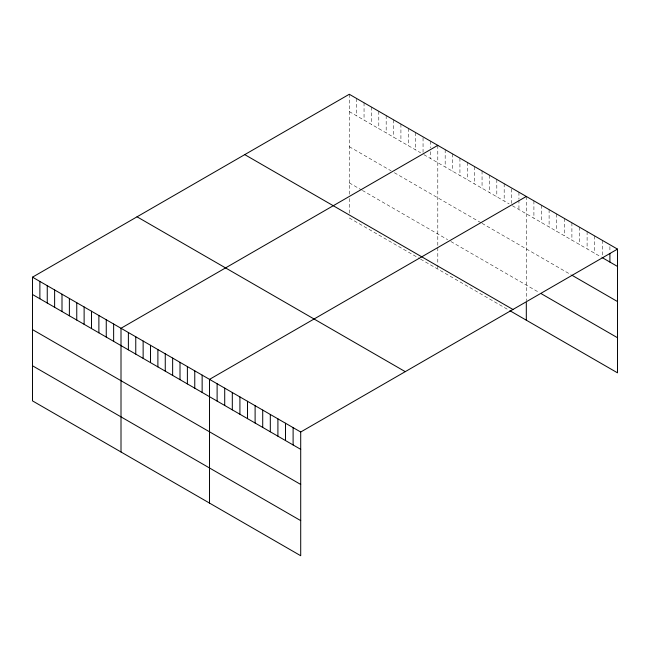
<?xml version="1.0" encoding="UTF-8"?>
<svg xmlns="http://www.w3.org/2000/svg" width="650" height="650" viewBox="0 0 650 650"><rect width="100%" height="100%" fill="white"/><g stroke="black" fill="none" stroke-linecap="round" stroke-linejoin="round"><path stroke-width="0.49" stroke-dasharray="3.25 2.44" d="M349.294 111.597L420.591 152.758M423.873 154.651L509.096 203.864M512.379 205.757L601.461 257.181M349.294 146.705L391.089 170.836M394.371 172.729L481.236 222.885M482.056 223.356L571.058 274.739M349.294 182.877L361.587 189.979M362.408 190.45L447.639 239.655M450.913 241.548L538.972 292.394M349.294 217.986L419.77 258.676M420.591 259.147L509.096 310.253M609.903 246.651L609.903 251.469M602.298 240.338L602.298 255.743M594.701 235.95L594.701 253.281M587.104 231.562L587.104 248.893M579.508 227.175L579.508 244.506M571.903 222.787L571.903 240.118M564.306 218.4L564.306 235.731M556.709 214.012L556.709 231.343M549.104 209.625L549.104 226.956M541.507 205.237L541.507 222.568M533.91 200.85L533.91 218.189M526.313 196.463L526.313 300.682M518.936 192.205L518.936 198.949M518.936 199.907L518.936 209.536M511.558 188.914L511.558 203.352M504.181 183.69L504.181 201.021M496.811 179.433L496.811 196.763M489.434 175.175L489.434 192.506M482.056 170.918L482.056 188.248M474.679 166.66L474.679 183.991M467.301 162.403L467.301 179.733M459.932 158.137L459.932 175.476M452.554 153.879L452.554 171.218M445.177 149.622L445.177 166.952M437.799 145.364L437.799 246.659M437.799 247.634L437.799 264.209M437.799 265.184L437.799 269.084M430.43 141.107L430.43 147.851M430.43 151.702L430.43 158.438M423.052 137.808L423.052 152.254M415.675 132.592L415.675 149.923M408.298 128.334L408.298 145.665M400.92 124.077L400.92 141.407M393.551 119.819L393.551 137.15M386.173 115.554L386.173 132.893M378.796 111.296L378.796 128.635M371.418 107.039L371.418 124.369M364.049 102.781L364.049 120.112M356.671 98.524L356.671 115.854M349.294 94.266L349.294 194.586M349.294 198.486L349.294 213.111"/><path stroke-width="0.97" d="M617.5 249.113L300.706 432.014L300.706 555.734L32.5 400.887L32.5 277.168L349.294 94.266L617.5 249.113L617.5 372.832L509.917 310.724M437.799 145.364L121.006 328.266L121.006 451.986M526.313 196.463L209.519 379.364L209.519 503.084M602.298 257.668L617.5 266.443M571.903 275.226L617.5 301.551M541.507 293.849L617.5 337.724M244.749 154.619L512.956 309.473M137.044 216.807L405.251 371.654M32.5 277.168L300.706 432.014M32.5 294.499L300.706 449.345M32.5 329.607L300.706 484.453M32.5 365.779L300.706 520.626M609.903 253.394L609.903 262.056M526.313 302.632L526.313 320.19M293.109 427.627L293.109 444.957M285.504 423.239L285.504 440.57M277.908 418.852L277.908 436.183M270.311 414.464L270.311 431.795M262.714 410.077L262.714 427.407M255.109 405.689L255.109 423.02M247.512 401.302L247.512 418.632M239.915 396.914L239.915 414.245M232.31 392.527L232.31 409.858M224.713 388.139L224.713 405.47M217.116 383.752L217.116 401.082M202.142 375.107L202.142 392.438M194.764 370.849L194.764 388.18M187.387 366.592L187.387 383.923M180.009 362.334L180.009 379.665M172.64 358.077L172.64 375.408M165.263 353.811L165.263 371.15M157.885 349.554L157.885 366.892M150.507 345.296L150.507 362.627M143.138 341.039L143.138 358.369M135.761 336.781L135.761 354.112M128.383 332.524L128.383 349.854M113.636 324.009L113.636 341.339M106.259 319.751L106.259 337.082M98.881 315.494L98.881 332.824M91.504 311.228L91.504 328.567M84.126 306.971L84.126 324.309M76.757 302.713L76.757 320.044M69.379 298.456L69.379 315.786M62.002 294.198L62.002 311.529M54.624 289.941L54.624 307.271M47.255 285.683L47.255 303.014M39.877 281.426L39.877 298.756"/></g></svg>
